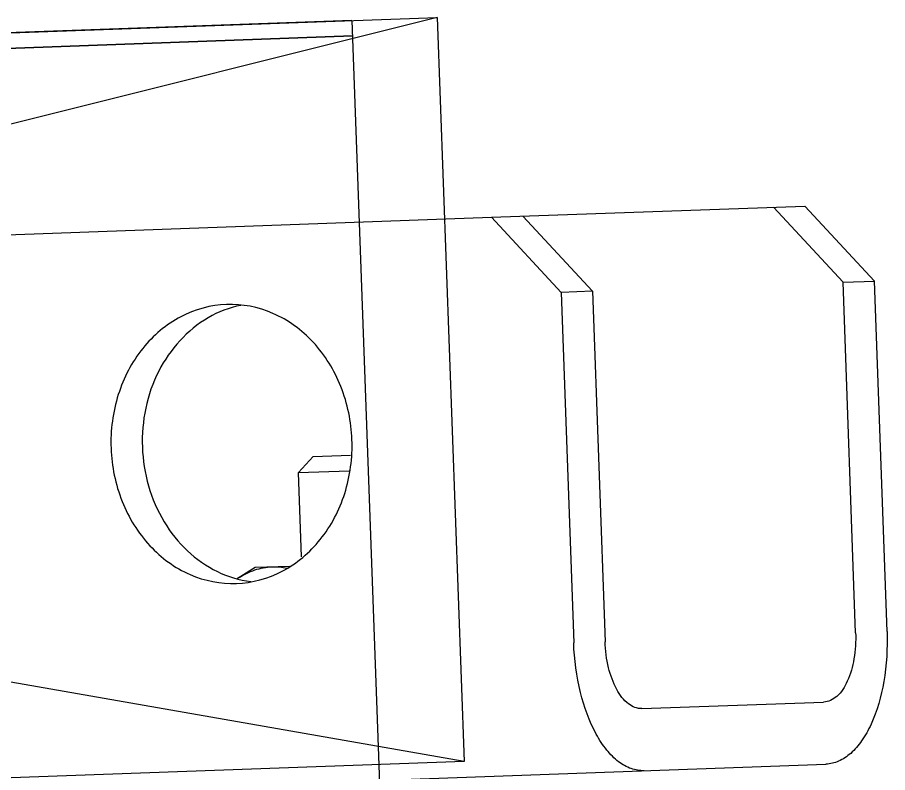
# Model space of a CAD drawing. Header units: millimetres. Extents: x 8884 to 18446, y 10737 to 16556.
# Drawn here: x 11246.363 to 11249.167, y 15463.694 to 15466.128 of the extents above; entities that cross this region are included whole.
import ezdxf

# ---------------------------------------------------------------- set-up
doc = ezdxf.new("R2010")
doc.units = ezdxf.units.MM
doc.layers.add('ZMATERIEL', color=7, linetype='Continuous')

msp = doc.modelspace()

# ---------------------------------------------------------------- linework, layer by layer
at = {"color": 252, "linetype": 'Continuous'}
for p, q in [((11247.8906, 15465.4839, 84.487), (11248.9001, 15465.5202, 84.487)), ((11249.0238, 15465.2745, 84.487), (11248.7992, 15465.5166, 84.487)), ((11248.9001, 15465.5202, 84.487), (11249.1247, 15465.2781, 84.487)), ((11245.3893, 15465.3939, 84.487), (11247.8906, 15465.4839, 84.487)), ((11248.1152, 15465.2418, 84.487), (11247.8906, 15465.4839, 84.487)), ((11247.9915, 15465.4875, 84.487), (11248.2162, 15465.2454, 84.487)), ((11249.0238, 15465.2745, 84.487), (11249.1247, 15465.2781, 84.487)), ((11249.0644, 15464.1452, 84.487), (11249.0238, 15465.2745, 84.487)), ((11249.1654, 15464.1488, 84.487), (11249.1247, 15465.2781, 84.487)), ((11248.2162, 15465.2454, 84.487), (11248.1152, 15465.2418, 84.487)), ((11248.2162, 15465.2454, 84.487), (11248.2568, 15464.1162, 84.487)), ((11248.1152, 15465.2418, 84.487), (11248.1558, 15464.1125, 84.487)), ((11247.2687, 15464.661, 84.487), (11247.3168, 15464.7128, 84.487)), ((11247.3168, 15464.7128, 84.487), (11247.437, 15464.7171, 84.487)), ((11247.2687, 15464.661, 84.487), (11247.4326, 15464.6669, 84.487)), ((11247.2784, 15464.3895, 84.487), (11247.2687, 15464.661, 84.487)), ((11247.0752, 15464.3218, 84.487), (11247.1295, 15464.3558, 84.487)), ((11247.1295, 15464.3558, 84.487), (11247.2414, 15464.3598, 84.487)), ((11248.3757, 15463.9003, 84.487), (11248.9613, 15463.9213, 84.487)), ((11245.4973, 15463.5966, 84.487), (11248.9685, 15463.7215, 84.487))]:
    msp.add_line(p, q, dxfattribs=at)
msp.add_arc((11247.279, 15463.9827, 84.487), 0.3955, 120.9718, 122.0665, dxfattribs=at)
for points, start_tangent, end_tangent in [([(11247.0371, 15465.203, 84.487), (11246.8898, 15465.1634, 84.487), (11246.7674, 15465.0614, 84.487), (11246.6885, 15464.9125, 84.487), (11246.6651, 15464.7393, 84.487)], (-0.999354, -0.03594), (0.03594, -0.999354)), ([(11247.083, 15465.2001, 84.487), (11246.9783, 15465.1602, 84.487)], (-0.979861, -0.199678), (-0.866514, -0.499154)), ([(11247.4414, 15464.7673, 84.487), (11247.4056, 15464.9383, 84.487), (11247.3163, 15465.0812, 84.487), (11247.1868, 15465.1741, 84.487), (11247.0371, 15465.203, 84.487)], (-0.03594, 0.999354), (-0.999354, -0.03594)), ([(11246.9783, 15465.1602, 84.487), (11246.8189, 15464.9883, 84.487), (11246.7661, 15464.743, 84.487)], (-0.866514, -0.499154), (0.03594, -0.999354)), ([(11247.0694, 15464.3036, 84.487), (11247.2167, 15464.3432, 84.487), (11247.3391, 15464.4452, 84.487), (11247.418, 15464.5941, 84.487), (11247.4414, 15464.7673, 84.487)], (0.999354, 0.03594), (-0.03594, 0.999354)), ([(11246.6651, 15464.7393, 84.487), (11246.7009, 15464.5683, 84.487), (11246.7902, 15464.4255, 84.487), (11246.9197, 15464.3325, 84.487), (11247.0694, 15464.3036, 84.487)], (0.03594, -0.999354), (0.999354, 0.03594)), ([(11246.7661, 15464.743, 84.487), (11246.8364, 15464.5021, 84.487), (11247.0077, 15464.3421, 84.487)], (0.03594, -0.999354), (0.900131, -0.435619)), ([(11247.0754, 15464.3218, 84.487), (11247.1017, 15464.3361, 84.487), (11247.1285, 15464.3472, 84.487), (11247.1556, 15464.3545, 84.487), (11247.1831, 15464.3577, 84.487)], (0.857483, 0.514513), (0.999354, 0.03594)), ([(11247.1831, 15464.3577, 84.487), (11247.2077, 15464.3569, 84.487), (11247.2324, 15464.3526, 84.487)], (0.999354, 0.03594), (0.97308, -0.230468)), ([(11247.0077, 15464.3421, 84.487), (11247.115, 15464.3098, 84.487)], (0.900131, -0.435619), (0.991674, -0.128776)), ([(11249.0644, 15464.1452, 84.487), (11249.059, 15464.0608, 84.487), (11249.0375, 15463.9886, 84.487), (11249.0032, 15463.9396, 84.487), (11248.9613, 15463.9213, 84.487)], (0.03594, -0.999354), (-0.999354, -0.03594)), ([(11249.1654, 15464.1488, 84.487), (11249.155, 15463.9876, 84.487), (11249.1139, 15463.8498, 84.487), (11249.0837, 15463.7964, 84.487), (11249.0484, 15463.7563, 84.487), (11249.0095, 15463.731, 84.487), (11248.9685, 15463.7215, 84.487)], (0.03594, -0.999354), (-0.999354, -0.03594)), ([(11248.3829, 15463.7004, 84.487), (11248.3413, 15463.707, 84.487), (11248.3006, 15463.7294, 84.487), (11248.2626, 15463.7669, 84.487), (11248.2286, 15463.818, 84.487), (11248.1777, 15463.9525, 84.487), (11248.1558, 15464.1125, 84.487)], (-0.999354, -0.03594), (-0.03594, 0.999354)), ([(11248.3757, 15463.9003, 84.487), (11248.3326, 15463.9155, 84.487), (11248.2949, 15463.9619, 84.487), (11248.2682, 15464.0323, 84.487), (11248.2568, 15464.1162, 84.487)], (-0.999354, -0.03594), (-0.03594, 0.999354))]:
    msp.add_spline(points, degree=3, dxfattribs=dict(at, start_tangent=start_tangent, end_tangent=end_tangent))
at = {"layer": 'ZMATERIEL', "color": 252, "linetype": 'Continuous', "ltscale": 70}
for p, q in [((11247.7162, 15466.128, 84.487), (11236.5098, 15463.3234, 84.487)), ((11247.8025, 15463.7296, 84.487), (11236.4235, 15465.7219, 84.487))]:
    msp.add_line(p, q, dxfattribs=at)
at = {"layer": 'ZMATERIEL', "color": 252, "linetype": 'Continuous'}
for p, q in [((11247.4414, 15466.1181, 84.487), (11243.6938, 15465.9834, 84.487)), ((11247.4414, 15466.1181, 84.487), (11247.5349, 15463.5198, 84.487)), ((11243.6956, 15465.9334, 84.487), (11247.4432, 15466.0682, 84.487)), ((11247.4432, 15466.0682, 84.487), (11243.6956, 15465.9334, 84.487))]:
    msp.add_line(p, q, dxfattribs=at)
at = {"layer": 'ZMATERIEL', "color": 252, "linetype": 'Continuous', "ltscale": 70, "elevation": 84.487}
msp.add_lwpolyline([(11236.4235, 15465.7219), (11247.7162, 15466.128), (11247.8025, 15463.7296), (11236.5098, 15463.3234)], close=True, dxfattribs=at)

doc.saveas('drawing.dxf')
